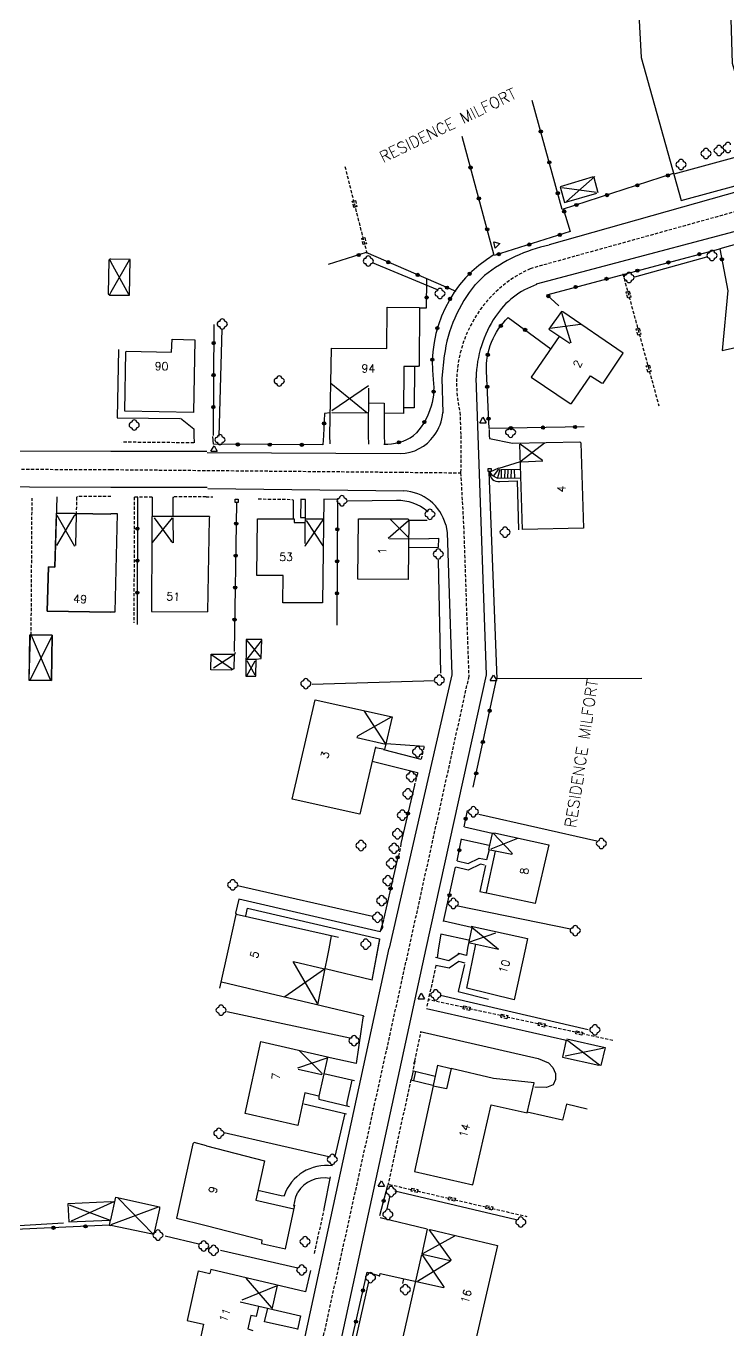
# Model space of a CAD drawing. Header units: millimetres. Extents: x 115992 to 117000, y 129000 to 130003.
# Drawn here: x 116486.7 to 116596.4, y 129110.3 to 129314 of the extents above; entities that cross this region are included whole.
import ezdxf
from ezdxf.enums import TextEntityAlignment as Align

# ---------------------------------------------------------------- set-up
doc = ezdxf.new("R2010")
doc.units = ezdxf.units.MM
doc.linetypes.add('DASHED', pattern=[0.75, 0.5, -0.25])
for name, color, linetype in [('W0001', 6, 'DASHED'), ('W0008', 7, 'CONTINUOUS'), ('W0100', 7, 'CONTINUOUS'), ('W0112', 1, 'DASHED'), ('W0300', 7, 'CONTINUOUS'), ('W0310', 3, 'CONTINUOUS'), ('W0322', 7, 'CONTINUOUS'), ('W0471', 7, 'CONTINUOUS'), ('W0989', 7, 'CONTINUOUS'), ('W0991', 7, 'CONTINUOUS')]:
    doc.layers.add(name, color=color, linetype=linetype)
doc.styles.get("Standard").update_dxf_attribs({"font": 'romans.shx', "width": 0.85})

msp = doc.modelspace()

# ---------------------------------------------------------------- linework, layer by layer
at = {"layer": 'W0001'}
for points in [[(116615.13, 129289.85), (116565.54, 129276.08, 0.3586), (116554.55, 129253.67), (116554.68, 129250)], [(116500, 129009.73), (116483.67, 129010.71), (116475.2, 129011.21), (116467.34, 129011.69, -0.439697), (116461.33, 129019.09), (116460.84, 129031.22), (116459.71, 129056.74), (116458.59, 129082.26), (116457.43, 129108.56), (116456.31, 129133.5), (116455.19, 129158.67), (116453.78, 129186.58), (116452.3, 129216.74), (116451.44, 129235.19, -0.437493), (116460.95, 129244.84), (116470.99, 129244.82), (116500, 129244.7)], [(116500, 129244.7), (116545.26, 129244.29), (116554.66, 129244.19), (116555.12, 129235.87), (116555.92, 129212.42), (116512.63, 129016.22, -0.359278), (116504.02, 129009.48), (116500, 129009.73)]]:
    msp.add_lwpolyline(points, format="xyb", dxfattribs=at)
msp.add_lwpolyline([(116554.68, 129250), (116554.66, 129244.19)], dxfattribs=at)
at = {"layer": 'W0008'}
for points in [[(116798.88, 129366.92), (116799.69, 129365.97), (116799.96, 129365.28), (116800.01, 129364.46), (116799.63, 129363.42), (116798.63, 129362.41), (116727.23, 129328.87), (116713.51, 129322.85), (116699.79, 129317.68), (116690.84, 129314.53), (116637.5, 129299.27), (116568.48, 129279.78)], [(116609.75, 129285.14), (116566.48, 129273.67)], [(116558.41, 129275.01), (116556.92, 129273.54)], [(116552.06, 129262.5), (116551.73, 129258.99), (116551.89, 129253.58)], [(116557.02, 129259.04), (116557.32, 129250)], [(116557.32, 129250), (116558.65, 129212.65), (116549.2, 129169.88)], [(116500, 129247.51), (116460.06, 129247.56)], [(116514.99, 129247.54), (116500, 129247.51)], [(116545.19, 129247.16), (116515.03, 129247.34)], [(116461.83, 129242.11), (116500, 129241.95)], [(116500, 129241.95), (116515.05, 129241.93)], [(116515.13, 129241.75), (116545.76, 129241.39)], [(116552.33, 129236.09), (116552.57, 129234.85), (116553.26, 129212.63), (116543.48, 129169.95)], [(116521.66, 129069.11), (116543.48, 129169.95)], [(116549.2, 129169.88), (116527.32, 129069.12)]]:
    msp.add_lwpolyline(points, dxfattribs=at)
for centre, radius, start, end in [((116573.46, 129256.05), 24.21, 101.7801, 128.4396), ((116573.97, 129259.55), 22.07, 140.5128, 172.3429), ((116570.63, 129261.62), 12.65, 108.9229, 146.3785), ((116575.21, 129258.58), 18.15, 146.3977, 178.5702), ((116544.92, 129254.21), 7, 323.0315, 355.091), ((116545.05, 129253.89), 6.7, 271.2285, 324.5657), ((116545.42, 129234.21), 7.16, 15.1822, 87.503)]:
    msp.add_arc(centre, radius, start, end, dxfattribs=at)
at = {"layer": 'W0100'}
for points in [[(116575.39, 129290.44), (116570.22, 129288.84), (116570.87, 129286.42), (116575.96, 129287.89)], [(116575.65, 129290.49), (116571.21, 129286.6)], [(116575.46, 129290.31), (116576.1, 129287.96)], [(116570.48, 129288.74), (116575.91, 129288.03)], [(116500, 129277.58), (116499.82, 129277.59), (116499.66, 129277.42), (116499.58, 129272.13), (116499.81, 129271.94), (116500, 129271.94)], [(116499.81, 129277.47), (116500, 129277.12)], [(116502.9, 129271.96), (116502.99, 129277.5), (116500, 129277.58)], [(116502.85, 129277.4), (116500, 129272.43)], [(116500, 129277.12), (116502.76, 129272.09)], [(116500, 129272.43), (116499.76, 129272)], [(116500, 129271.94), (116502.9, 129271.96), (116502.9, 129271.96)], [(116596.43, 129272.66), (116595.55, 129263.32)], [(116534.23, 129250), (116534.45, 129263.67), (116543.1, 129263.62), (116543.17, 129270.06), (116548.22, 129270.01), (116548.17, 129260.96), (116548.05, 129260.78), (116545.77, 129260.8), (116545.7, 129253.48), (116542.73, 129253.53)], [(116570.08, 129265.47), (116565.7, 129259.14), (116571.77, 129255.01), (116572, 129255.01), (116574.97, 129259.36), (116576.65, 129258.24), (116576.92, 129258.19), (116580.08, 129262.9), (116570.62, 129269.35), (116570.41, 129269.4), (116568.45, 129266.65), (116571.7, 129264.47)], [(116570.44, 129269.26), (116571.87, 129264.5)], [(116573.4, 129267.35), (116568.6, 129266.75)], [(116534.38, 129258.2), (116540, 129253.64)], [(116540.25, 129257.78), (116534.5, 129253.86)], [(116540.26, 129257.42), (116540.2, 129250)], [(116534.5, 129253.6), (116540.25, 129253.54)], [(116540.28, 129255.11), (116542.71, 129255.05), (116542.69, 129250)], [(116534.26, 129248.73), (116534.23, 129250)], [(116540.2, 129250), (116540.25, 129248.69)], [(116542.69, 129250), (116542.74, 129248.75)], [(116559.1, 129250.95), (116559.12, 129250)], [(116559.12, 129250), (116559.18, 129249.57), (116562.78, 129248.82), (116573.29, 129249.04), (116573.43, 129248.9), (116573.86, 129235.53), (116564.3, 129235.32), (116563.9, 129248.69)], [(116563.96, 129248.74), (116567.45, 129246.15)], [(116567.77, 129248.84), (116564.12, 129246)], [(116563.96, 129245.89), (116560.62, 129244.87)], [(116567.48, 129245.99), (116564.12, 129245.88)], [(116559.22, 129244.28), (116559.52, 129243.85), (116560.4, 129243.36), (116564.05, 129243.39)], [(116560.59, 129244.92), (116559.24, 129244.31)], [(116560.6, 129244.75), (116559.76, 129243.67)], [(116560.77, 129244.69), (116560.44, 129243.39)], [(116563.99, 129244.71), (116560.97, 129244.68)], [(116561.01, 129244.66), (116561.01, 129243.36)], [(116561.56, 129244.66), (116561.52, 129243.36)], [(116562.03, 129244.66), (116562, 129243.36)], [(116562.54, 129244.63), (116562.48, 129243.39)], [(116563.03, 129244.66), (116563.08, 129243.39)], [(116491.53, 129240.46), (116491.23, 129229.48)], [(116535.57, 129240.01), (116533.28, 129240.06), (116533.07, 129223.89), (116526.84, 129223.91), (116526.9, 129228.15), (116522.82, 129228.15), (116522.92, 129237.01), (116528.61, 129237.01), (116528.63, 129236.44), (116530.4, 129236.42)], [(116530.37, 129233.13), (116530.43, 129240.04), (116529.63, 129240.02)], [(116491.22, 129229.48), (116491.47, 129237.89)], [(116500, 129237.76), (116491.46, 129237.89)], [(116491.47, 129237.89), (116500, 129237.76)], [(116494.49, 129237.65), (116494.18, 129237.4), (116491.47, 129232.84)], [(116491.56, 129237.6), (116494.28, 129232.74)], [(116494.55, 129237.66), (116494.43, 129232.83)], [(116500, 129222.5), (116500.63, 129222.49), (116501, 129237.78), (116500, 129237.8)], [(116506.38, 129237.39), (116506.38, 129234.18)], [(116515.38, 129237.36), (116506.51, 129237.37)], [(116515.38, 129237.36), (116515.37, 129237.04), (116515.11, 129222.48)], [(116509.55, 129237.16), (116506.45, 129233.29)], [(116506.73, 129237.16), (116509.45, 129233.45)], [(116509.69, 129237.16), (116509.71, 129233.27), (116509.34, 129233.48)], [(116533.13, 129236.84), (116530.33, 129232.85), (116530.29, 129232.68)], [(116530.46, 129237.01), (116533.22, 129237)], [(116530.52, 129236.75), (116533.12, 129232.81)], [(116546.49, 129236.69), (116543.35, 129233.92)], [(116543.64, 129236.97), (116546.54, 129234.05)], [(116546.56, 129236.8), (116549.45, 129236.82)], [(116506.39, 129234.21), (116506.34, 129222.53), (116515.11, 129222.48)], [(116543.54, 129233.88), (116549.76, 129233.92)], [(116490.25, 129229.5), (116490.03, 129222.57)], [(116490.03, 129222.57), (116490.25, 129229.49)], [(116491.23, 129229.48), (116490.25, 129229.5)], [(116490.25, 129229.49), (116491.22, 129229.48)], [(116500, 129222.45), (116490.03, 129222.57)], [(116490.03, 129222.57), (116490.03, 129222.57)], [(116490.03, 129222.57), (116500, 129222.45)], [(116487.38, 129218.91), (116487.18, 129211.81), (116490.68, 129211.73), (116490.83, 129218.85), (116487.38, 129218.91)], [(116490.68, 129218.55), (116487.38, 129211.88)], [(116487.53, 129218.83), (116490.52, 129211.91)], [(116523.46, 129217.96), (116521.21, 129215.07)], [(116521.22, 129218.02), (116523.37, 129215.42)], [(116519.27, 129215.8), (116519.2, 129213.55), (116518.81, 129213.37), (116515.62, 129213.44), (116515.67, 129215.89), (116519.34, 129215.89), (116519.45, 129216.18)], [(116515.79, 129215.78), (116519, 129213.53)], [(116519.16, 129215.73), (116516.05, 129213.69)], [(116521.22, 129215.06), (116522.71, 129215.11)], [(116521.23, 129214.88), (116522.51, 129212.62)], [(116522.51, 129214.78), (116521.2, 129212.43)], [(116541.33, 129201.37), (116538.91, 129190.86), (116528.31, 129193.2), (116531.93, 129208.73), (116543.95, 129206.06), (116542.77, 129200.99)], [(116539.58, 129206.97), (116542.84, 129201.89)], [(116543.79, 129206.02), (116538.53, 129203.07), (116538.43, 129202.85)], [(116538.43, 129202.85), (116542.97, 129201.81)], [(116541.41, 129201.31), (116542.75, 129201.01)], [(116559.54, 129187.96), (116560.14, 129187.91), (116568.43, 129186.09), (116566.33, 129176.9), (116558.51, 129178.57)], [(116559.59, 129187.86), (116559.03, 129185.33), (116562.66, 129184.65)], [(116563.54, 129187.05), (116559.35, 129185.42)], [(116559.76, 129187.92), (116562.63, 129184.89), (116562.7, 129184.63)], [(116560.07, 129185.09), (116558.63, 129178.65)], [(116519.54, 129175.22), (116518.39, 129169.97)], [(116519.57, 129175.26), (116535.54, 129171.67)], [(116556.39, 129173.19), (116555.71, 129169.95)], [(116560.08, 129172.29), (116555.89, 129170.84)], [(116556.29, 129173.38), (116565.09, 129171.47), (116564.79, 129169.95)], [(116556.4, 129173.21), (116560.57, 129169.76)], [(116534.41, 129171.88), (116534.05, 129169.86), (116534.05, 129169.86)], [(116564.79, 129169.95), (116563.04, 129161.88), (116555.6, 129163.69), (116557.02, 129170.59)], [(116555.89, 129170.84), (116560.57, 129169.76)], [(116518.39, 129169.97), (116516.95, 129163.71)], [(116534.05, 129169.86), (116532.29, 129161.07)], [(116533.4, 129166.65), (116527.18, 129162.36)], [(116528.41, 129167.84), (116532.24, 129161.29)], [(116528.54, 129167.86), (116533.4, 129166.72)], [(116540.83, 129164.93), (116533.46, 129166.7)], [(116517.28, 129164.69), (116539.4, 129159.4), (116539.53, 129159.2)], [(116532.42, 129146.84), (116530.32, 129147.32), (116529.19, 129142.25), (116521, 129144.11), (116523.4, 129155.35), (116533.87, 129152.95)], [(116529.46, 129153.89), (116532.92, 129150.48), (116533, 129150.25)], [(116571.17, 129155.61), (116570.6, 129152.9), (116576.24, 129151.64)], [(116576.96, 129154.42), (116576.81, 129154.27), (116570.98, 129153.05)], [(116571.25, 129155.78), (116577.24, 129154.42), (116576.57, 129151.62), (116576.17, 129151.7)], [(116571.42, 129155.51), (116576.34, 129151.74)], [(116533.75, 129152.75), (116529.15, 129151.22)], [(116533.82, 129152.88), (116532.48, 129146.82)], [(116529.24, 129151.06), (116532.96, 129150.22)], [(116550.36, 129148.42), (116547.43, 129135.08), (116556.57, 129132.98), (116559.44, 129145.45), (116565.08, 129144.22), (116566.13, 129148.91), (116559.79, 129149.57), (116553.2, 129151.17), (116552.43, 129147.96), (116550.36, 129148.41)], [(116551.02, 129151.64), (116553.18, 129151.16)], [(116514.95, 129139.08), (116513.01, 129139.58), (116512.8, 129139.39), (116510.22, 129127.75), (116514.87, 129126.63), (116514.87, 129126.63)], [(116514.95, 129139.08), (116524, 129136.71), (116522.65, 129130.6), (116528.6, 129129.21)], [(116500, 129130.32), (116493.28, 129130.01), (116493.42, 129127.18), (116499.89, 129127.43)], [(116493.49, 129129.87), (116499.89, 129127.43)], [(116500, 129130.13), (116493.8, 129127.32)], [(116500, 129127.48), (116500.76, 129131.03), (116507.59, 129129.56), (116507.56, 129129.22), (116506.72, 129125.25), (116506.21, 129125.3), (116500, 129126.62)], [(116500.57, 129130.38), (116500, 129130.13)], [(116500, 129130.33), (116500.57, 129130.38)], [(116507.4, 129129.49), (116500, 129126.75)], [(116501.11, 129130.91), (116506.61, 129125.26)], [(116514.87, 129126.63), (116523.56, 129124.39), (116523.51, 129123.81), (116527.26, 129122.96), (116528.75, 129129.79)], [(116499.89, 129127.43), (116499.7, 129126.69), (116500, 129126.61)], [(116549.87, 129126.02), (116560.42, 129123.51), (116556.51, 129106.55), (116545.68, 129109.16), (116548.57, 129122.08)], [(116549.43, 129126.05), (116548.59, 129122.18)], [(116549.69, 129125.99), (116553.16, 129121.13)], [(116553.72, 129124.98), (116548.67, 129122.22)], [(116548.66, 129122.05), (116552.09, 129116.94)], [(116548.67, 129122.12), (116553.02, 129121.13)], [(116513.61, 129119.56), (116511.9, 129111.77), (116514.46, 129111.22), (116513.8, 129108.11)], [(116513.68, 129119.52), (116515.43, 129119.11)], [(116531.18, 129119.58), (116530.43, 129116.25), (116515.59, 129119.76), (116515.43, 129119.11)], [(116553.09, 129121.03), (116547.91, 129117.88)], [(116525.81, 129117.16), (116520.45, 129114.94)], [(116521.07, 129118.4), (116525.09, 129113.76)], [(116525.96, 129117.23), (116525.14, 129113.54)], [(116541.96, 129118.65), (116542.1, 129119.1), (116551.98, 129116.95)], [(116545.7, 129118.27), (116545.55, 129117.54)], [(116520.2, 129114.7), (116529.65, 129112.49), (116529.18, 129110.37)], [(116523.08, 129113.98), (116522.7, 129112.43), (116521.86, 129112.56), (116521.39, 129110.46), (116522.19, 129110.23)]]:
    msp.add_lwpolyline(points, dxfattribs=at)
for points in [[(116502.17, 129253.83), (116502.3, 129263.07), (116502.4, 129263.18), (116509.48, 129263.05), (116509.55, 129265.05), (116513.12, 129264.97), (116512.92, 129253.64), (116502.17, 129253.83)], [(116546.55, 129236.86), (116546.45, 129227.55), (116538.58, 129227.57), (116538.68, 129237.01), (116546.4, 129237.01), (116546.55, 129236.86)], [(116487.34, 129218.91), (116490.83, 129218.85), (116490.68, 129211.73), (116487.19, 129211.81), (116487.34, 129218.91)], [(116522.69, 129215.1), (116523.5, 129215.18), (116523.6, 129218.16), (116521.12, 129218.18), (116521.08, 129212.43), (116522.62, 129212.43), (116522.69, 129215.1)]]:
    msp.add_lwpolyline(points, close=True, dxfattribs=at)
at = {"layer": 'W0112'}
for p, q in [((116537.72, 129286.63), (116538.2, 129286.75)), ((116537.96, 129285.66), (116537.72, 129286.63)), ((116538.2, 129286.75), (116538.45, 129285.78)), ((116538.45, 129285.78), (116537.96, 129285.66)), ((116539.19, 129280.81), (116539.68, 129280.94)), ((116539.44, 129279.85), (116539.19, 129280.81)), ((116539.68, 129280.94), (116539.92, 129279.97)), ((116539.92, 129279.97), (116539.44, 129279.85)), ((116580.52, 129272.46), (116581, 129272.59)), ((116580.78, 129271.49), (116580.52, 129272.46)), ((116581, 129272.59), (116581.26, 129271.62)), ((116581.26, 129271.62), (116580.78, 129271.49)), ((116582.1, 129266.67), (116582.58, 129266.8)), ((116582.36, 129265.7), (116582.1, 129266.67)), ((116582.84, 129265.84), (116582.36, 129265.7)), ((116582.58, 129266.8), (116582.84, 129265.84)), ((116583.68, 129260.88), (116584.16, 129261.01)), ((116583.94, 129259.92), (116583.68, 129260.88)), ((116584.42, 129260.05), (116583.94, 129259.92)), ((116584.16, 129261.01), (116584.42, 129260.05)), ((116558.94, 129244.39), (116558.94, 129244.89)), ((116558.94, 129244.89), (116559.44, 129244.89)), ((116559.44, 129244.39), (116558.94, 129244.39)), ((116559.44, 129244.89), (116559.44, 129244.39)), ((116519.39, 129239.58), (116519.39, 129240.08)), ((116519.39, 129240.08), (116519.89, 129240.08)), ((116519.89, 129239.58), (116519.39, 129239.58)), ((116519.89, 129240.08), (116519.89, 129239.58)), ((116555.06, 129160.44), (116555.17, 129160.92)), ((116556.04, 129160.22), (116555.06, 129160.44)), ((116555.17, 129160.92), (116556.15, 129160.71)), ((116556.15, 129160.71), (116556.04, 129160.22)), ((116560.92, 129159.14), (116561.03, 129159.63)), ((116561.9, 129158.92), (116560.92, 129159.14)), ((116561.03, 129159.63), (116562.01, 129159.41)), ((116562.01, 129159.41), (116561.9, 129158.92)), ((116566.78, 129157.84), (116566.89, 129158.33)), ((116567.76, 129157.62), (116566.78, 129157.84)), ((116566.89, 129158.33), (116567.86, 129158.11)), ((116567.86, 129158.11), (116567.76, 129157.62)), ((116572.64, 129156.54), (116572.75, 129157.03)), ((116573.61, 129156.33), (116572.64, 129156.54)), ((116572.75, 129157.03), (116573.72, 129156.82)), ((116573.72, 129156.82), (116573.61, 129156.33)), ((116546.9, 129131.98), (116547.02, 129132.47)), ((116547.88, 129131.76), (116546.9, 129131.98)), ((116547.02, 129132.47), (116547.99, 129132.24)), ((116547.99, 129132.24), (116547.88, 129131.76)), ((116552.75, 129130.63), (116552.86, 129131.11)), ((116553.72, 129130.4), (116552.75, 129130.63)), ((116552.86, 129131.11), (116553.83, 129130.89)), ((116553.83, 129130.89), (116553.72, 129130.4)), ((116558.59, 129129.27), (116558.7, 129129.75)), ((116558.7, 129129.75), (116559.68, 129129.53)), ((116559.68, 129129.53), (116559.56, 129129.04)), ((116559.56, 129129.04), (116558.59, 129129.27))]:
    msp.add_line(p, q, dxfattribs=at)
for points in [[(116540.05, 129278.43), (116536.61, 129292.02)], [(116580, 129275.3), (116585.63, 129254.68)], [(116512.96, 129248.87), (116501.68, 129248.98)], [(116487.53, 129218.83), (116487.67, 129240.21)], [(116494.63, 129240.39), (116494.57, 129237.85)], [(116500, 129240.49), (116494.77, 129240.5), (116494.6, 129240.36)], [(116506.45, 129240.41), (116503.65, 129240.41), (116503.57, 129220.75)], [(116514.87, 129240.42), (116509.78, 129240.45), (116509.66, 129240.27)], [(116514.87, 129240.42), (116515.92, 129240.43)], [(116523.03, 129240.12), (116528.4, 129240.04)], [(116548.93, 129201.38), (116548.48, 129199.48)], [(116547.89, 129197.16), (116547.45, 129195.47)], [(116545.33, 129186.24), (116544.96, 129184.37)], [(116550.78, 129167.23), (116549.38, 129160.88)], [(116578.46, 129155.51), (116549.75, 129161.87)], [(116547.36, 129151.95), (116547.49, 129152.31), (116548.46, 129156.79)], [(116547.51, 129152.28), (116547.16, 129150.72)], [(116546.86, 129149.42), (116543.3, 129132.94)], [(116543.51, 129133.03), (116564.98, 129128.04)], [(116531.81, 129122.26), (116533.34, 129129.17)]]:
    msp.add_lwpolyline(points, dxfattribs=at)
at = {"layer": 'W0300'}
for centre, start, end in [((116592.61, 129294.07), 90, 270), ((116593.01, 129294.47), 0, 180), ((116593.41, 129294.07), 270, 90), ((116594.65, 129294.54), 90, 270), ((116595.05, 129294.94), 0, 180), ((116595.45, 129294.54), 270, 90), ((116596.05, 129295.01), 90, 270), ((116596.45, 129295.41), 0, 180), ((116596.45, 129294.61), 180, 0), ((116588.7, 129292.35), 90, 270), ((116589.1, 129292.75), 0, 180), ((116589.5, 129292.35), 270, 90), ((116593.01, 129293.67), 180, 0), ((116595.05, 129294.14), 180, 0), ((116589.1, 129291.95), 180, 0), ((116540.22, 129277.68), 0, 180), ((116593.55, 129278.14), 90, 270), ((116593.95, 129278.54), 0, 180), ((116594.35, 129278.14), 270, 90), ((116539.82, 129277.28), 90, 270), ((116540.22, 129276.88), 180, 0), ((116540.62, 129277.28), 270, 90), ((116593.95, 129277.74), 180, 0), ((116580.57, 129274.7), 90, 270), ((116580.97, 129275.1), 0, 180), ((116580.97, 129274.3), 180, 0), ((116581.37, 129274.7), 270, 90), ((116551.02, 129272.2), 90, 270), ((116551.42, 129272.6), 0, 180), ((116551.82, 129272.2), 270, 90), ((116551.42, 129271.8), 180, 0), ((116516.99, 129267.44), 90, 270), ((116517.39, 129267.84), 0, 180), ((116517.79, 129267.44), 270, 90), ((116517.39, 129267.04), 180, 0), ((116525.9, 129258.54), 90, 270), ((116526.3, 129258.94), 0, 180), ((116526.3, 129258.14), 180, 0), ((116526.7, 129258.54), 270, 90), ((116503.23, 129251.66), 90, 270), ((116503.63, 129252.06), 0, 180), ((116504.03, 129251.66), 270, 90), ((116503.63, 129251.26), 180, 0), ((116516.63, 129249.36), 90, 270), ((116517.03, 129249.76), 0, 180), ((116517.43, 129249.36), 270, 90), ((116562.06, 129250.53), 90, 270), ((116562.46, 129250.93), 0, 180), ((116562.46, 129250.13), 180, 0), ((116562.86, 129250.53), 270, 90), ((116517.03, 129248.96), 180, 0), ((116535.7, 129239.83), 90, 270), ((116536.1, 129240.23), 0, 180), ((116536.1, 129239.43), 180, 0), ((116536.5, 129239.83), 270, 90), ((116549.46, 129237.72), 90, 270), ((116549.86, 129238.12), 0, 180), ((116549.86, 129237.32), 180, 0), ((116550.26, 129237.72), 270, 90), ((116561.2, 129234.92), 90, 270), ((116561.6, 129235.32), 0, 180), ((116562, 129234.92), 270, 90), ((116561.6, 129234.52), 180, 0), ((116550.76, 129231.51), 90, 270), ((116551.16, 129231.91), 0, 180), ((116551.56, 129231.51), 270, 90), ((116551.16, 129231.11), 180, 0), ((116530.06, 129211.26), 90, 270), ((116530.46, 129211.66), 0, 180), ((116530.46, 129210.86), 180, 0), ((116530.86, 129211.26), 270, 90), ((116550.93, 129211.83), 90, 270), ((116551.33, 129212.23), 0, 180), ((116551.33, 129211.43), 180, 0), ((116551.73, 129211.83), 270, 90), ((116547.52, 129200.62), 90, 270), ((116547.92, 129201.02), 0, 180), ((116548.32, 129200.62), 270, 90), ((116547.92, 129200.22), 180, 0), ((116546.55, 129196.74), 90, 270), ((116546.95, 129197.14), 0, 180), ((116547.35, 129196.74), 270, 90), ((116546.41, 129194.45), 0, 180), ((116546.95, 129196.34), 180, 0), ((116546.01, 129194.05), 90, 270), ((116546.41, 129193.65), 180, 0), ((116546.81, 129194.05), 270, 90), ((116545.14, 129190.71), 90, 270), ((116545.54, 129191.11), 0, 180), ((116545.94, 129190.71), 270, 90), ((116556.25, 129191.25), 90, 270), ((116556.65, 129191.65), 0, 180), ((116556.65, 129190.85), 180, 0), ((116557.05, 129191.25), 270, 90), ((116544.79, 129188.21), 0, 180), ((116545.54, 129190.31), 180, 0), ((116538.68, 129185.97), 90, 270), ((116539.08, 129186.37), 0, 180), ((116539.48, 129185.97), 270, 90), ((116544.25, 129185.94), 0, 180), ((116544.39, 129187.81), 90, 270), ((116544.79, 129187.41), 180, 0), ((116545.19, 129187.81), 270, 90), ((116576.26, 129186.29), 90, 270), ((116576.66, 129186.69), 0, 180), ((116577.06, 129186.29), 270, 90), ((116539.08, 129185.57), 180, 0), ((116543.85, 129185.54), 90, 270), ((116544.25, 129185.14), 180, 0), ((116544.65, 129185.54), 270, 90), ((116576.66, 129185.89), 180, 0), ((116543.42, 129183.17), 90, 270), ((116543.82, 129183.57), 0, 180), ((116543.82, 129182.77), 180, 0), ((116544.22, 129183.17), 270, 90), ((116518.62, 129179.84), 90, 270), ((116519.02, 129180.24), 0, 180), ((116519.42, 129179.84), 270, 90), ((116542.88, 129180.48), 90, 270), ((116543.28, 129180.88), 0, 180), ((116543.68, 129180.48), 270, 90), ((116519.02, 129179.44), 180, 0), ((116543.28, 129180.08), 180, 0), ((116541.91, 129177.36), 90, 270), ((116542.31, 129177.76), 0, 180), ((116542.31, 129176.96), 180, 0), ((116542.71, 129177.36), 270, 90), ((116553.12, 129176.93), 90, 270), ((116553.52, 129177.33), 0, 180), ((116553.52, 129176.53), 180, 0), ((116553.92, 129176.93), 270, 90), ((116541.26, 129174.77), 90, 270), ((116541.66, 129175.17), 0, 180), ((116541.66, 129174.37), 180, 0), ((116542.06, 129174.77), 270, 90), ((116572.17, 129172.68), 90, 270), ((116572.57, 129173.08), 0, 180), ((116572.57, 129172.28), 180, 0), ((116572.97, 129172.68), 270, 90), ((116539.43, 129170.57), 90, 270), ((116539.83, 129170.97), 0, 180), ((116539.83, 129170.17), 180, 0), ((116540.23, 129170.57), 270, 90), ((116550.37, 129162.64), 90, 270), ((116550.77, 129163.04), 0, 180), ((116550.77, 129162.24), 180, 0), ((116551.17, 129162.64), 270, 90), ((116516.81, 129160.26), 90, 270), ((116517.21, 129160.66), 0, 180), ((116517.61, 129160.26), 270, 90), ((116517.21, 129159.86), 180, 0), ((116575.64, 129157.59), 0, 180), ((116537.59, 129155.49), 90, 270), ((116537.99, 129155.89), 0, 180), ((116538.39, 129155.49), 270, 90), ((116575.24, 129157.19), 90, 270), ((116575.64, 129156.79), 180, 0), ((116576.04, 129157.19), 270, 90), ((116537.99, 129155.09), 180, 0), ((116516.87, 129141.43), 0, 180), ((116516.47, 129141.03), 90, 270), ((116516.87, 129140.63), 180, 0), ((116517.27, 129141.03), 270, 90), ((116534.59, 129137.35), 0, 180), ((116534.19, 129136.95), 90, 270), ((116534.59, 129136.55), 180, 0), ((116534.99, 129136.95), 270, 90), ((116543.39, 129131.92), 90, 270), ((116543.79, 129132.32), 0, 180), ((116543.79, 129131.52), 180, 0), ((116544.19, 129131.92), 270, 90), ((116542.88, 129128.35), 90, 270), ((116543.28, 129128.75), 0, 180), ((116543.28, 129127.95), 180, 0), ((116543.68, 129128.35), 270, 90), ((116563.66, 129127.16), 90, 270), ((116564.06, 129127.56), 0, 180), ((116564.46, 129127.16), 270, 90), ((116506.94, 129125.12), 90, 270), ((116507.34, 129125.52), 0, 180), ((116507.74, 129125.12), 270, 90), ((116564.06, 129126.76), 180, 0), ((116507.34, 129124.72), 180, 0), ((116514.09, 129123.42), 90, 270), ((116514.49, 129123.82), 0, 180), ((116514.89, 129123.42), 270, 90), ((116516.03, 129123.14), 0, 180), ((116529.94, 129124.1), 90, 270), ((116530.34, 129124.5), 0, 180), ((116530.34, 129123.7), 180, 0), ((116530.74, 129124.1), 270, 90), ((116514.49, 129123.02), 180, 0), ((116515.63, 129122.74), 90, 270), ((116516.03, 129122.34), 180, 0), ((116516.43, 129122.74), 270, 90), ((116529.42, 129119.67), 90, 270), ((116529.82, 129120.07), 0, 180), ((116529.82, 129119.27), 180, 0), ((116530.22, 129119.67), 270, 90), ((116540.56, 129118.88), 0, 180), ((116540.16, 129118.48), 90, 270), ((116540.56, 129118.08), 180, 0), ((116540.96, 129118.48), 270, 90), ((116546.01, 129117.01), 0, 180), ((116545.61, 129116.61), 90, 270), ((116546.01, 129116.21), 180, 0), ((116546.41, 129116.61), 270, 90)]:
    msp.add_arc(centre, 0.4, start, end, dxfattribs=at)
at = {"layer": 'W0310'}
for points in [[(116580.54, 129352.29), (116582.87, 129309.09), (116589.13, 129286.74), (116602.36, 129290.3), (116597.17, 129308.13), (116595.82, 129353.24)], [(116612.05, 129325.47), (116608.9, 129300.62), (116609.05, 129296.21), (116601.16, 129294.43), (116587.98, 129290.86)], [(116540.83, 129277.03), (116551, 129272.81)], [(116581.88, 129274.83), (116593.14, 129277.95)], [(116517.31, 129266.65), (116516.87, 129249.9)], [(116583, 129212.07), (116560.38, 129212.02), (116559.11, 129244.27)], [(116551.16, 129230.54), (116551.49, 129212.88)], [(116550.62, 129211.69), (116531.43, 129211.15)], [(116557.49, 129190.85), (116575.97, 129186.73)], [(116540.88, 129174.9), (116519.79, 129179.68)], [(116554.24, 129176.58), (116571.84, 129172.97)], [(116542.62, 129174.33), (116542.09, 129172.52)], [(116541.99, 129171.41), (116540.79, 129164.94)], [(116541.99, 129171.28), (116540.79, 129164.94)], [(116551.5, 129162.62), (116574.59, 129157.26)], [(116537.33, 129155.86), (116518.1, 129159.98)], [(116539.4, 129159.4), (116538.33, 129151.95)], [(116537.67, 129149.3), (116536.89, 129145.84), (116536.89, 129145.3)], [(116536.53, 129144.09), (116534.99, 129137.38)], [(116534.06, 129137.33), (116517.67, 129141.1)], [(116533.33, 129129.22), (116534.33, 129134.21)], [(116544.38, 129132.03), (116563.36, 129127.54)], [(116543.14, 129129.04), (116543.63, 129131.28)], [(116461.04, 129125.48), (116475.19, 129125.97), (116492.59, 129127.04)], [(116513.73, 129123.7), (116508.49, 129124.95)], [(116529.2, 129119.96), (116517.1, 129122.71)], [(116540.26, 129117.81), (116532.75, 129084.53)]]:
    msp.add_lwpolyline(points, dxfattribs=at)
for points in [[(116559.22, 129244.28, 0.493679), (116560.78, 129242.84), (116563.51, 129242.93), (116563.69, 129235.3)], [(116537.01, 129239.83), (116544.64, 129239.93, -0.178449), (116549.46, 129238.22, -2.044353)]]:
    msp.add_lwpolyline(points, format="xyb", dxfattribs=at)
at = {"layer": 'W0322'}
for points in [[(116587.9, 129290.93), (116570.54, 129285.31), (116565.85, 129302.33)], [(116570.7, 129285.46), (116571.8, 129281.87), (116559.91, 129278.12), (116554.91, 129296.71)], [(116553.97, 129272.5), (116539.89, 129278.59), (116533.95, 129276.72)], [(116569.99, 129270.3), (116568.12, 129272.02), (116595.17, 129279.2), (116596.42, 129272.64)], [(116548.21, 129269.98), (116549.33, 129269.95), (116549.38, 129274.48)], [(116516.08, 129267.35), (116515.99, 129250)], [(116534.27, 129253.58), (116533.38, 129253.47), (116533.22, 129250)], [(116533.22, 129250), (116533.09, 129248.55), (116516.02, 129248.65), (116515.92, 129249.86)], [(116504.15, 129240.4), (116504.09, 129220.48)], [(116519.64, 129239.53), (116519.24, 129216.26)], [(116535.4, 129239.83), (116535.3, 129220.37)], [(116556.62, 129195.08), (116560.24, 129211.92)], [(116547.46, 129195.41), (116545.31, 129186.31)], [(116555.19, 129188.91), (116555.73, 129191.45)], [(116554.1, 129183.59), (116554.81, 129187)], [(116544.88, 129184.41), (116542.59, 129174.4)], [(116552, 129174.09), (116553.87, 129182.57)], [(116542.01, 129128.17), (116543.26, 129132.9)], [(116499.79, 129126.66), (116475.93, 129125.59), (116461.4, 129124.92), (116461.05, 129124.9)], [(116552.85, 129078.05), (116531.75, 129082.79), (116540.05, 129119.35), (116542.02, 129118.76)]]:
    msp.add_lwpolyline(points, dxfattribs=at)
for points in [[(116559.91, 129278.28, 0.297787), (116550.37, 129258.75, -0.234528), (116547.31, 129250, -0.234528)], [(116573.97, 129251.38), (116559.09, 129251.11), (116558.7, 129260.05, -0.217512), (116562.11, 129268.45), (116568.76, 129263.56)], [(116542.63, 129248.65, 0.152822), (116547.31, 129250, 0.926761)]]:
    msp.add_lwpolyline(points, format="xyb", dxfattribs=at)
for centre, radius in [((116567.18, 129297.51), 0.25), ((116567.18, 129297.51), 0.15), ((116568.51, 129292.69), 0.25), ((116568.51, 129292.69), 0.15), ((116556.21, 129291.88), 0.25), ((116556.21, 129291.88), 0.15), ((116587.04, 129290.65), 0.25), ((116587.04, 129290.65), 0.15), ((116582.28, 129289.11), 0.25), ((116582.28, 129289.11), 0.15), ((116557.51, 129287.05), 0.25), ((116557.51, 129287.05), 0.15), ((116569.84, 129287.87), 0.25), ((116569.84, 129287.87), 0.15), ((116572.77, 129286.03), 0.25), ((116572.77, 129286.03), 0.15), ((116577.53, 129287.57), 0.25), ((116577.53, 129287.57), 0.15), ((116570.84, 129285.02), 0.25), ((116570.84, 129285.02), 0.15), ((116558.81, 129282.23), 0.25), ((116558.81, 129282.23), 0.15), ((116565.39, 129279.85), 0.25), ((116570.16, 129281.36), 0.25), ((116570.16, 129281.36), 0.15), ((116538.72, 129278.22), 0.25), ((116538.72, 129278.22), 0.15), ((116560.63, 129278.35), 0.25), ((116560.63, 129278.35), 0.15), ((116565.39, 129279.85), 0.15), ((116591.96, 129278.35), 0.25), ((116591.96, 129278.35), 0.15), ((116543.35, 129277.09), 0.25), ((116543.35, 129277.09), 0.15), ((116582.3, 129275.78), 0.25), ((116587.13, 129277.06), 0.25), ((116587.13, 129277.06), 0.15), ((116595.49, 129277.55), 0.25), ((116595.49, 129277.55), 0.15), ((116547.94, 129275.11), 0.25), ((116547.94, 129275.11), 0.15), ((116556.07, 129275.29), 0.25), ((116556.07, 129275.29), 0.15), ((116577.46, 129274.5), 0.25), ((116577.46, 129274.5), 0.15), ((116582.3, 129275.78), 0.15), ((116552.53, 129273.12), 0.25), ((116552.53, 129273.12), 0.15), ((116568.36, 129271.79), 0.25), ((116568.36, 129271.79), 0.15), ((116572.63, 129273.21), 0.25), ((116572.63, 129273.21), 0.15), ((116549.35, 129271.58), 0.25), ((116549.35, 129271.58), 0.15), ((116553, 129271.36), 0.25), ((116553, 129271.36), 0.15), ((116551.02, 129266.79), 0.25), ((116551.02, 129266.79), 0.15), ((116560.94, 129267.15), 0.25), ((116560.94, 129267.15), 0.15), ((116564.73, 129266.52), 0.25), ((116564.73, 129266.52), 0.15), ((116516.06, 129264.46), 0.25), ((116516.06, 129264.46), 0.15), ((116550.23, 129261.86), 0.25), ((116550.23, 129261.86), 0.15), ((116558.9, 129262.63), 0.25), ((116558.9, 129262.63), 0.15), ((116516.04, 129259.46), 0.25), ((116516.04, 129259.46), 0.15), ((116558.81, 129257.64), 0.25), ((116558.81, 129257.64), 0.15), ((116550.44, 129256.87), 0.25), ((116550.44, 129256.87), 0.15), ((116516.01, 129254.46), 0.25), ((116516.01, 129254.46), 0.15), ((116533.31, 129251.91), 0.25), ((116533.31, 129251.91), 0.15), ((116548.99, 129252.14), 0.25), ((116548.99, 129252.14), 0.15), ((116559.02, 129252.65), 0.25), ((116559.02, 129252.65), 0.15), ((116572.54, 129251.35), 0.25), ((116562.54, 129251.17), 0.25), ((116562.54, 129251.17), 0.15), ((116567.54, 129251.26), 0.25), ((116567.54, 129251.26), 0.15), ((116572.54, 129251.35), 0.15), ((116519.82, 129248.63), 0.25), ((116519.82, 129248.63), 0.15), ((116524.82, 129248.6), 0.25), ((116524.82, 129248.6), 0.15), ((116529.82, 129248.57), 0.25), ((116529.82, 129248.57), 0.15), ((116545.01, 129248.95), 0.25), ((116545.01, 129248.95), 0.15), ((116504.13, 129235.48), 0.25), ((116504.13, 129235.48), 0.15), ((116519.58, 129236.26), 0.25), ((116519.58, 129236.26), 0.15), ((116535.38, 129235.37), 0.25), ((116535.38, 129235.37), 0.15), ((116519.5, 129231.26), 0.25), ((116519.5, 129231.26), 0.15), ((116504.12, 129230.48), 0.25), ((116504.12, 129230.48), 0.15), ((116535.35, 129230.37), 0.25), ((116535.35, 129230.37), 0.15), ((116504.11, 129225.48), 0.25), ((116504.11, 129225.48), 0.15), ((116519.41, 129226.26), 0.25), ((116519.41, 129226.26), 0.15), ((116535.33, 129225.37), 0.25), ((116535.33, 129225.37), 0.15), ((116519.32, 129221.26), 0.25), ((116519.32, 129221.26), 0.15), ((116559.19, 129207.03), 0.25), ((116559.19, 129207.03), 0.15), ((116558.14, 129202.14), 0.25), ((116558.14, 129202.14), 0.15), ((116557.09, 129197.25), 0.25), ((116557.09, 129197.25), 0.15), ((116546.41, 129190.98), 0.25), ((116546.41, 129190.98), 0.15), ((116555.45, 129190.15), 0.25), ((116555.45, 129190.15), 0.15), ((116544.82, 129184.14), 0.25), ((116554.45, 129185.25), 0.25), ((116554.45, 129185.25), 0.15), ((116544.82, 129184.14), 0.15), ((116543.7, 129179.27), 0.25), ((116543.7, 129179.27), 0.15), ((116552.91, 129178.22), 0.25), ((116552.91, 129178.22), 0.15), ((116542.62, 129130.47), 0.25), ((116542.62, 129130.47), 0.15), ((116491.01, 129126.27), 0.25), ((116491.01, 129126.27), 0.15), ((116496.01, 129126.49), 0.25), ((116496.01, 129126.49), 0.15), ((116539.4, 129116.48), 0.25), ((116539.4, 129116.48), 0.15), ((116538.29, 129111.6), 0.25), ((116538.29, 129111.6), 0.15)]:
    msp.add_circle(centre, radius, dxfattribs=at)
at = {"layer": 'W0471'}
for p, q in [((116560.07, 129279.28), (116559.82, 129280.25)), ((116559.82, 129280.25), (116560.78, 129279.99)), ((116560.07, 129279.28), (116560.78, 129279.99)), ((116557.65, 129252.02), (116558.15, 129252.89)), ((116557.65, 129252.02), (116558.65, 129252.02)), ((116558.15, 129252.89), (116558.65, 129252.02)), ((116515.62, 129247.56), (116516.12, 129248.43)), ((116515.62, 129247.56), (116516.62, 129247.56)), ((116516.12, 129248.43), (116516.62, 129247.56)), ((116559.29, 129211.73), (116559.79, 129212.59)), ((116559.29, 129211.73), (116560.29, 129211.73)), ((116559.79, 129212.59), (116560.29, 129211.73)), ((116548, 129162.04), (116548.5, 129162.9)), ((116548, 129162.04), (116549, 129162.04)), ((116548.5, 129162.9), (116549, 129162.04)), ((116541.76, 129132.74), (116542.26, 129133.6)), ((116542.26, 129133.6), (116542.76, 129132.74)), ((116541.76, 129132.74), (116542.76, 129132.74))]:
    msp.add_line(p, q, dxfattribs=at)
at = {"layer": 'W0989'}
for points in [[(116604.23, 129281.71), (116595.17, 129279.2)], [(116595.55, 129263.32), (116603.62, 129265.14)], [(116501.19, 129263.47), (116500.95, 129252.79), (116510.74, 129252.68)], [(116547.47, 129260.75), (116547.41, 129254.37), (116545.71, 129254.37)], [(116510.89, 129252.71), (116512.93, 129251.05), (116512.94, 129250)], [(116512.94, 129250), (116512.98, 129248.87)], [(116506.45, 129240.37), (116506.45, 129237.35)], [(116509.69, 129240.31), (116509.69, 129237.32)], [(116528.48, 129239.99), (116528.49, 129237.01)], [(116529.66, 129239.99), (116529.63, 129237.2), (116530.4, 129237.19)], [(116549.7, 129233.92), (116551.19, 129233.97), (116551.16, 129232.52), (116546.49, 129232.5)], [(116548.49, 129199.4), (116542.65, 129200.92)], [(116543.03, 129201.91), (116548.97, 129201.47)], [(116540.85, 129199.13), (116547.89, 129197.36), (116547.89, 129197.16)], [(116555.25, 129188.92), (116559.61, 129187.91)], [(116559.13, 129185.96), (116554.85, 129186.91)], [(116559.1, 129185.32), (116558.71, 129183.76)], [(116555.84, 129182.15), (116553.89, 129182.57)], [(116554.09, 129183.58), (116555.83, 129183.16)], [(116555.83, 129183.16), (116557.54, 129184.02)], [(116557.75, 129183.07), (116555.84, 129182.15)], [(116557.54, 129184.02), (116558.72, 129183.77)], [(116558.54, 129182.86), (116557.65, 129178.81), (116558.65, 129178.57)], [(116558.41, 129182.91), (116557.75, 129183.07)], [(116519.99, 129177.61), (116519.45, 129175.39), (116519.6, 129175.19)], [(116519.98, 129177.63), (116542.09, 129172.52), (116542.5, 129173.17), (116542.39, 129174.39)], [(116521.06, 129174.97), (116521.36, 129176.19), (116541.99, 129171.41)], [(116552.05, 129174.19), (116556.37, 129173.2)], [(116555.9, 129171.18), (116551.55, 129172.14), (116551.21, 129169.98)], [(116554.42, 129169.04), (116552.79, 129167.94), (116550.71, 129168.47)], [(116551.21, 129169.98), (116550.98, 129168.41)], [(116554.23, 129169.07), (116554.36, 129169.14)], [(116555.71, 129169.95), (116555.57, 129168.82), (116554.39, 129169.09)], [(116555.36, 129167.62), (116554.37, 129167.84), (116552.87, 129166.81), (116550.8, 129167.25)], [(116555.25, 129167.39), (116554.26, 129163.18), (116559.02, 129161.99)], [(116549.33, 129160.51), (116571.42, 129155.51)], [(116548.33, 129156.95), (116566.8, 129152.73), (116568.38, 129152.02), (116569.07, 129151.29), (116569.49, 129150.36), (116569.5, 129149.44), (116569.11, 129148.59), (116568.09, 129148.2), (116566.26, 129148.23)], [(116538.33, 129151.95), (116533.78, 129152.94)], [(116533.27, 129150.38), (116538.07, 129149.25)], [(116546.96, 129149.4), (116547.3, 129150.78), (116550.68, 129149.96)], [(116547.62, 129150.69), (116547.29, 129149.29)], [(116551.02, 129151.64), (116550.34, 129148.5)], [(116546.89, 129149.38), (116550.32, 129148.56)], [(116530.13, 129145.62), (116536.83, 129144.05)], [(116532.48, 129146.9), (116532.48, 129146.33), (116537.28, 129145.21)], [(116574.43, 129144.79), (116571.2, 129145.55), (116570.59, 129143.09), (116565.04, 129144.35)], [(116527.11, 129131.19), (116526.6, 129131.25), (116522.95, 129132.09)], [(116528.59, 129129.65), (116528.88, 129131.09), (116529.23, 129131.83)], [(116542.1, 129127.87), (116549.43, 129126.1)], [(116529.19, 129110.41), (116524, 129111.59), (116524.52, 129113.7)]]:
    msp.add_lwpolyline(points, dxfattribs=at)
for centre, radius, start, end in [((116533.74, 129128.94), 7.07, 82.763, 160.8386), ((116533.28, 129129.22), 4.83, 79.1749, 147.6487)]:
    msp.add_arc(centre, radius, start, end, dxfattribs=at)

# ---------------------------------------------------------------- texts
for rotation, p in [(25.8819, (116552.66, 129298.49)), (81.3536, (116573.54, 129200.36))]:
    msp.add_text('RESIDENCE MILFORT', height=1.75, rotation=rotation, dxfattribs=at).set_placement(p, align=Align.MIDDLE)
at = {"layer": 'W0991'}
for s, rotation, p in [('90', 359.3407, (116507.91, 129260.85)), ('94', 359.3407, (116540.23, 129260.5)), ('2', 65.6354, (116572.95, 129261.21)), ('4', 87.1313, (116570.41, 129241.65)), ('53', 359.806, (116527.38, 129231.06)), ('1', 88.0754, (116542.41, 129231.97)), ('49', 357.7567, (116495.19, 129224.47)), ('51 ', 357.4381, (116510.15, 129224.85)), ('3', 73.0349, (116533.46, 129200.14)), ('8', 85.2689, (116564.61, 129181.98)), ('5', 74.1867, (116522.44, 129168.93)), ('10', 71.5791, (116561.5, 129167.09)), ('7', 86.0807, (116525.79, 129149.93)), ('14', 73.7731, (116555.25, 129141.46)), ('9', 77.821, (116515.94, 129132.19)), ('16', 73.1851, (116555.51, 129115.57)), ('11', 69.5914, (116517.81, 129112.62))]:
    msp.add_text(s, height=1.25, rotation=rotation, dxfattribs=at).set_placement(p, align=Align.MIDDLE)

doc.saveas('drawing.dxf')
